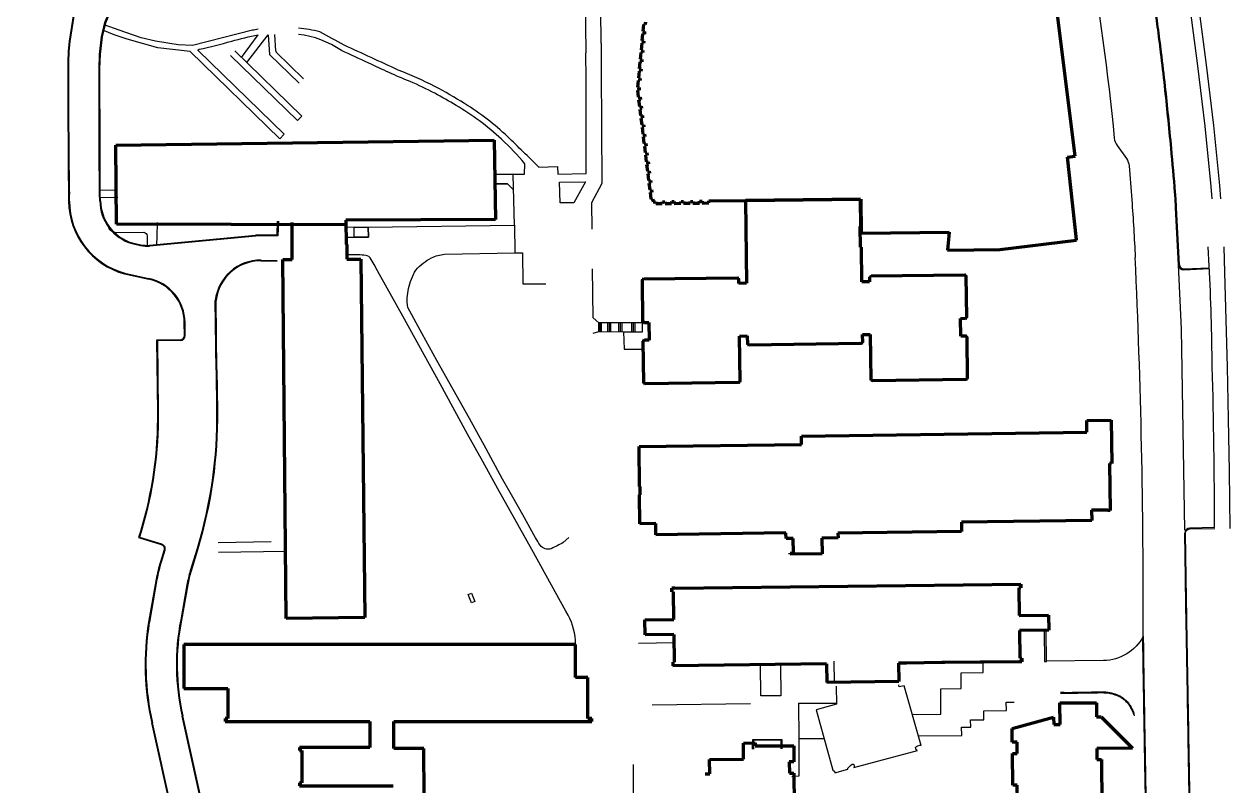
# Model space of a CAD drawing. Header units: millimetres. Extents: x -153 to 768, y -685 to 849.
# Drawn here: x 0.8 to 238.1, y 90.3 to 240.3 of the extents above; entities that cross this region are included whole.
import ezdxf

# ---------------------------------------------------------------- set-up
doc = ezdxf.new("R2010")
doc.units = ezdxf.units.MM
doc.header["$LTSCALE"] = 1.5
doc.linetypes.add('Dash', pattern=[6, 3, -3])
doc.layers.add('A-AREA', color=32, linetype='Dash', lineweight=9)
doc.layers.add('PD-Sidewalk', color=254, linetype='Continuous', true_color=0xe6e6e6)

msp = doc.modelspace()

# ---------------------------------------------------------------- linework, layer by layer
at = {"layer": 'A-AREA', "color": 7, "linetype": 'Continuous', "lineweight": 90}
for p, q in [((207.66, 214.28, 0), (201.64, 263.13, 0)), ((122.72, 240.16, 0), (122.59, 238.85, 0)), ((123.07, 240.14, 0), (122.72, 240.16, 0)), ((123.12, 240.63, 0), (123.07, 240.14, 0)), ((122.54, 238.32, 0), (122.41, 237.02, 0)), ((122.89, 238.31, 0), (122.54, 238.32, 0)), ((122.59, 238.85, 0), (122.94, 238.8, 0)), ((122.94, 238.8, 0), (122.89, 238.31, 0)), ((122.36, 236.49, 0), (122.24, 235.19, 0)), ((122.24, 235.19, 0), (122.59, 235.13, 0)), ((122.72, 236.48, 0), (122.36, 236.49, 0)), ((122.41, 237.02, 0), (122.76, 236.97, 0)), ((122.59, 235.13, 0), (122.54, 234.65, 0)), ((122.76, 236.97, 0), (122.72, 236.48, 0)), ((122.01, 232.83, 0), (121.88, 231.53, 0)), ((122.36, 232.82, 0), (122.01, 232.83, 0)), ((122.19, 234.66, 0), (122.06, 233.36, 0)), ((122.06, 233.36, 0), (122.41, 233.3, 0)), ((122.54, 234.65, 0), (122.19, 234.66, 0)), ((122.41, 233.3, 0), (122.36, 232.82, 0)), ((121.83, 230.99, 0), (121.7, 229.69, 0)), ((122.18, 230.98, 0), (121.83, 230.99, 0)), ((121.88, 231.53, 0), (122.23, 231.47, 0)), ((122.23, 231.47, 0), (122.18, 230.98, 0)), ((121.65, 229.16, 0), (121.53, 227.86, 0)), ((122.01, 229.15, 0), (121.65, 229.16, 0)), ((121.7, 229.69, 0), (122.05, 229.64, 0)), ((122.05, 229.64, 0), (122.01, 229.15, 0)), ((121.53, 227.86, 0), (121.86, 227.81, 0)), ((121.87, 227.26, 0), (121.53, 227.2, 0)), ((121.53, 227.2, 0), (121.69, 225.9, 0)), ((121.69, 225.9, 0), (122.04, 225.92, 0)), ((121.86, 227.81, 0), (121.83, 227.53, 0)), ((121.83, 227.53, 0), (121.87, 227.26, 0)), ((122.04, 225.92, 0), (122.1, 225.43, 0)), ((122.1, 225.43, 0), (121.75, 225.37, 0)), ((121.75, 225.37, 0), (121.91, 224.07, 0)), ((121.91, 224.07, 0), (122.27, 224.09, 0)), ((122.33, 223.62, 0), (121.98, 223.55, 0)), ((121.98, 223.55, 0), (122.14, 222.26, 0)), ((122.27, 224.09, 0), (122.33, 223.62, 0)), ((122.14, 222.26, 0), (122.49, 222.28, 0)), ((122.55, 221.79, 0), (122.2, 221.73, 0)), ((122.2, 221.73, 0), (122.36, 220.43, 0)), ((122.49, 222.28, 0), (122.55, 221.79, 0)), ((122.36, 220.43, 0), (122.72, 220.45, 0)), ((122.78, 219.97, 0), (122.43, 219.91, 0)), ((122.43, 219.91, 0), (122.59, 218.61, 0)), ((122.59, 218.61, 0), (122.94, 218.63, 0)), ((122.72, 220.45, 0), (122.78, 219.97, 0)), ((122.94, 218.63, 0), (123, 218.15, 0)), ((18.86, 216.42, 0), (93.34, 217.39, 0)), ((18.97, 200.9, 0), (18.86, 216.42, 0)), ((93.34, 217.39, 0), (93.57, 201.82, 0)), ((123, 218.15, 0), (122.65, 218.08, 0)), ((122.65, 218.08, 0), (122.81, 216.78, 0)), ((122.81, 216.78, 0), (123.17, 216.8, 0)), ((123.23, 216.32, 0), (122.88, 216.25, 0)), ((122.88, 216.25, 0), (123.04, 214.96, 0)), ((123.17, 216.8, 0), (123.23, 216.32, 0)), ((123.04, 214.96, 0), (123.39, 214.98, 0)), ((123.45, 214.49, 0), (123.1, 214.43, 0)), ((123.1, 214.43, 0), (123.26, 213.13, 0)), ((123.39, 214.98, 0), (123.45, 214.49, 0)), ((206.21, 214.1, 0), (207.66, 214.28, 0)), ((207.96, 197.78, 0), (206.21, 214.1, 0)), ((123.26, 213.13, 0), (123.62, 213.15, 0)), ((123.68, 212.66, 0), (123.33, 212.6, 0)), ((123.33, 212.6, 0), (123.49, 211.3, 0)), ((123.49, 211.3, 0), (123.84, 211.32, 0)), ((123.62, 213.15, 0), (123.68, 212.66, 0)), ((123.84, 211.32, 0), (123.9, 210.84, 0)), ((123.9, 210.84, 0), (123.55, 210.77, 0)), ((123.55, 210.77, 0), (123.71, 209.47, 0)), ((123.71, 209.47, 0), (124.07, 209.49, 0)), ((124.13, 209.01, 0), (123.78, 208.94, 0)), ((123.78, 208.94, 0), (123.94, 207.65, 0)), ((124.07, 209.49, 0), (124.13, 209.01, 0)), ((123.94, 207.65, 0), (124.29, 207.67, 0)), ((124.35, 207.18, 0), (124.01, 207.12, 0)), ((124.01, 207.12, 0), (124.17, 205.82, 0)), ((124.29, 207.67, 0), (124.35, 207.18, 0)), ((124.17, 205.82, 0), (124.52, 205.84, 0)), ((124.52, 205.84, 0), (124.59, 205.27, 0)), ((124.59, 205.27, 0), (125.09, 205.28, 0)), ((125.09, 205.28, 0), (125.12, 204.93, 0)), ((125.12, 204.93, 0), (126.42, 204.94, 0)), ((126.42, 204.94, 0), (126.44, 205.3, 0)), ((126.44, 205.3, 0), (126.93, 205.3, 0)), ((126.93, 205.3, 0), (126.95, 204.95, 0)), ((126.95, 204.95, 0), (128.25, 204.97, 0)), ((128.25, 204.97, 0), (128.27, 205.32, 0)), ((128.27, 205.32, 0), (128.76, 205.32, 0)), ((128.76, 205.32, 0), (128.78, 204.97, 0)), ((128.78, 204.97, 0), (130.09, 204.99, 0)), ((130.09, 204.99, 0), (130.11, 205.34, 0)), ((130.11, 205.34, 0), (130.59, 205.34, 0)), ((130.59, 205.34, 0), (130.62, 204.99, 0)), ((130.62, 204.99, 0), (131.92, 205.01, 0)), ((131.92, 205.01, 0), (131.94, 205.36, 0)), ((131.94, 205.36, 0), (132.42, 205.36, 0)), ((132.42, 205.36, 0), (132.45, 205.01, 0)), ((132.45, 205.01, 0), (133.75, 205.03, 0)), ((133.75, 205.03, 0), (133.77, 205.38, 0)), ((133.77, 205.38, 0), (134.26, 205.39, 0)), ((134.26, 205.39, 0), (134.28, 205.03, 0)), ((134.28, 205.03, 0), (135.58, 205.05, 0)), ((135.58, 205.05, 0), (135.6, 205.44, 0)), ((135.6, 205.44, 0), (143.01, 205.52, 0)), ((165.41, 205.78, 0), (142.81, 205.52, 0)), ((142.81, 205.52, 0), (143.02, 189.23, 0)), ((143.01, 205.52, 0), (165.34, 205.83, 0)), ((165.47, 200.41, 0), (165.41, 205.78, 0)), ((165.5, 205.81, 0), (165.59, 199.1, 0)), ((93.57, 201.82, 0), (64.11, 201.67, 0)), ((64.12, 200.74, 0), (18.97, 200.9, 0)), ((53.56, 193.93, 0), (53.56, 201.19, 0)), ((64.11, 201.67, 0), (64.17, 196.86, 0)), ((165.37, 200.4, 0), (165.47, 200.41, 0)), ((165.42, 196.34, 0), (165.37, 200.4, 0)), ((165.59, 199.1, 0), (182.9, 199.31, 0)), ((182.9, 199.31, 0), (182.56, 195.74, 0)), ((192.96, 195.9, 0), (207.96, 197.75, 0)), ((207.96, 197.75, 0), (207.96, 197.78, 0)), ((64.17, 196.86, 0), (64.29, 196.86, 0)), ((64.29, 196.86, 0), (64.32, 193.96, 0)), ((165.62, 196.34, 0), (165.42, 196.34, 0)), ((165.71, 189.52, 0), (165.62, 196.34, 0)), ((182.56, 195.74, 0), (192.96, 195.9, 0)), ((51.71, 193.9, 0), (53.56, 193.93, 0)), ((52.39, 123.22, 0), (51.71, 193.9, 0)), ((64.32, 193.96, 0), (67.05, 193.96, 0)), ((67.05, 193.96, 0), (67.89, 123.43, 0)), ((122.54, 189.9, 0), (122.45, 189.9, 0)), ((122.45, 189.9, 0), (122.55, 181.66, 0)), ((122.59, 190.03, 0), (122.53, 190.03, 0)), ((122.53, 190.03, 0), (122.54, 189.9, 0)), ((122.6, 189.94, 0), (122.59, 190.03, 0)), ((122.77, 189.94, 0), (122.6, 189.94, 0)), ((122.78, 190.03, 0), (122.77, 189.94, 0)), ((141.15, 190.27, 0), (122.78, 190.03, 0)), ((141.16, 190.18, 0), (141.15, 190.27, 0)), ((141.33, 190.18, 0), (141.16, 190.18, 0)), ((141.34, 190.27, 0), (141.33, 190.18, 0)), ((141.39, 190.27, 0), (141.34, 190.27, 0)), ((141.39, 190.14, 0), (141.39, 190.27, 0)), ((141.48, 190.14, 0), (141.39, 190.14, 0)), ((141.5, 189.21, 0), (141.48, 190.14, 0)), ((167.31, 190.47, 0), (167.22, 190.47, 0)), ((167.22, 190.47, 0), (167.23, 189.54, 0)), ((167.36, 190.6, 0), (167.31, 190.6, 0)), ((167.31, 190.6, 0), (167.31, 190.47, 0)), ((167.37, 190.52, 0), (167.36, 190.6, 0)), ((167.55, 190.52, 0), (167.37, 190.52, 0)), ((185.92, 190.84, 0), (167.55, 190.61, 0)), ((167.55, 190.61, 0), (167.55, 190.52, 0)), ((185.93, 190.75, 0), (185.92, 190.84, 0)), ((186.1, 190.76, 0), (185.93, 190.75, 0)), ((186.11, 190.84, 0), (186.1, 190.76, 0)), ((186.16, 190.84, 0), (186.11, 190.84, 0)), ((186.17, 190.71, 0), (186.16, 190.84, 0)), ((186.26, 190.71, 0), (186.17, 190.71, 0)), ((186.36, 182.48, 0), (186.26, 190.71, 0)), ((143.02, 189.23, 0), (141.5, 189.21, 0)), ((167.23, 189.54, 0), (165.71, 189.52, 0)), ((122.55, 181.66, 0), (122.64, 181.67, 0)), ((122.64, 181.67, 0), (122.64, 181.53, 0)), ((122.64, 181.53, 0), (122.7, 181.53, 0)), ((122.7, 181.53, 0), (122.71, 181.62, 0)), ((122.71, 181.62, 0), (122.88, 181.62, 0)), ((122.88, 181.62, 0), (122.89, 181.54, 0)), ((122.89, 181.54, 0), (123.77, 181.55, 0)), ((123.77, 181.55, 0), (123.82, 178.02, 0)), ((185.14, 182.33, 0), (186.03, 182.34, 0)), ((185.19, 178.8, 0), (185.14, 182.33, 0)), ((186.03, 182.43, 0), (186.21, 182.44, 0)), ((186.03, 182.34, 0), (186.03, 182.43, 0)), ((186.21, 182.44, 0), (186.22, 182.35, 0)), ((186.22, 182.35, 0), (186.27, 182.35, 0)), ((186.27, 182.35, 0), (186.27, 182.48, 0)), ((186.27, 182.48, 0), (186.36, 182.48, 0)), ((141.63, 178.85, 0), (143.15, 178.87, 0)), ((141.74, 169.9, 0), (141.63, 178.85, 0)), ((143.15, 178.87, 0), (143.17, 177.28, 0)), ((165.84, 179.16, 0), (167.36, 179.18, 0)), ((165.86, 177.57, 0), (165.84, 179.16, 0)), ((167.36, 179.18, 0), (167.48, 170.23, 0)), ((186.32, 178.82, 0), (185.19, 178.8, 0)), ((186.32, 178.69, 0), (186.32, 178.82, 0)), ((186.41, 178.69, 0), (186.32, 178.69, 0)), ((186.51, 170.47, 0), (186.41, 178.69, 0)), ((122.69, 177.87, 0), (122.6, 177.87, 0)), ((122.6, 177.87, 0), (122.71, 169.65, 0)), ((122.75, 178.01, 0), (122.69, 178, 0)), ((122.69, 178, 0), (122.69, 177.87, 0)), ((122.76, 177.92, 0), (122.75, 178.01, 0)), ((122.93, 177.92, 0), (122.76, 177.92, 0)), ((122.94, 178.01, 0), (122.93, 177.92, 0)), ((123.82, 178.02, 0), (122.94, 178.01, 0)), ((143.17, 177.28, 0), (143.26, 177.28, 0)), ((143.26, 177.28, 0), (143.26, 177.15, 0)), ((143.26, 177.15, 0), (143.32, 177.15, 0)), ((143.32, 177.15, 0), (143.33, 177.24, 0)), ((143.33, 177.24, 0), (143.5, 177.24, 0)), ((143.5, 177.24, 0), (143.51, 177.15, 0)), ((143.51, 177.15, 0), (165.53, 177.43, 0)), ((165.53, 177.43, 0), (165.54, 177.52, 0)), ((165.54, 177.52, 0), (165.71, 177.52, 0)), ((165.71, 177.52, 0), (165.72, 177.43, 0)), ((165.72, 177.43, 0), (165.77, 177.43, 0)), ((165.77, 177.43, 0), (165.77, 177.57, 0)), ((165.77, 177.57, 0), (165.86, 177.57, 0)), ((122.71, 169.65, 0), (122.8, 169.66, 0)), ((122.8, 169.66, 0), (122.8, 169.52, 0)), ((122.8, 169.52, 0), (122.85, 169.52, 0)), ((122.85, 169.52, 0), (122.86, 169.61, 0)), ((122.86, 169.61, 0), (123.03, 169.61, 0)), ((123.03, 169.61, 0), (123.04, 169.53, 0)), ((123.04, 169.53, 0), (141.41, 169.76, 0)), ((141.41, 169.76, 0), (141.42, 169.85, 0)), ((141.42, 169.85, 0), (141.59, 169.85, 0)), ((141.59, 169.85, 0), (141.6, 169.76, 0)), ((141.6, 169.76, 0), (141.66, 169.76, 0)), ((141.66, 169.76, 0), (141.65, 169.9, 0)), ((141.65, 169.9, 0), (141.74, 169.9, 0)), ((167.48, 170.23, 0), (167.57, 170.23, 0)), ((167.57, 170.23, 0), (167.57, 170.1, 0)), ((167.57, 170.1, 0), (167.63, 170.1, 0)), ((167.63, 170.1, 0), (167.63, 170.19, 0)), ((167.63, 170.19, 0), (167.81, 170.19, 0)), ((167.81, 170.19, 0), (167.82, 170.1, 0)), ((167.82, 170.1, 0), (186.18, 170.33, 0)), ((186.18, 170.33, 0), (186.19, 170.42, 0)), ((186.19, 170.42, 0), (186.36, 170.43, 0)), ((186.36, 170.43, 0), (186.37, 170.34, 0)), ((186.37, 170.34, 0), (186.43, 170.34, 0)), ((186.43, 170.34, 0), (186.43, 170.47, 0)), ((186.43, 170.47, 0), (186.51, 170.47, 0)), ((209.99, 162.25, 0), (214.76, 162.32, 0)), ((210.02, 159.94, 0), (209.99, 162.25, 0)), ((214.76, 162.32, 0), (214.88, 153.76, 0)), ((153.83, 159.17, 0), (210.02, 159.94, 0)), ((153.85, 157.52, 0), (153.83, 159.17, 0)), ((121.86, 157.08, 0), (153.85, 157.52, 0)), ((121.96, 149.2, 0), (121.86, 157.08, 0)), ((214.86, 153.76, 0), (214.43, 153.75, 0)), ((214.43, 153.75, 0), (214.56, 144.52, 0)), ((121.99, 141.9, 0), (121.91, 147.62, 0)), ((121.91, 147.62, 0), (122.06, 147.62, 0)), ((122.04, 149.21, 0), (121.96, 149.2, 0)), ((122.06, 147.62, 0), (122.04, 149.21, 0)), ((210.96, 142.56, 0), (185.31, 142.2, 0)), ((214.12, 144.59, 0), (210.93, 144.55, 0)), ((210.93, 144.55, 0), (210.96, 142.56, 0)), ((214.12, 144.51, 0), (214.12, 144.59, 0)), ((214.56, 144.52, 0), (214.12, 144.51, 0)), ((125.13, 141.95, 0), (121.99, 141.9, 0)), ((125.16, 139.72, 0), (125.13, 141.95, 0)), ((150.76, 140.08, 0), (125.16, 139.72, 0)), ((150.77, 138.99, 0), (150.76, 140.08, 0)), ((185.34, 140.35, 0), (161, 140.02, 0)), ((185.31, 142.2, 0), (185.34, 140.35, 0)), ((152.19, 139.01, 0), (150.77, 138.99, 0)), ((152.23, 136.14, 0), (152.19, 139.01, 0)), ((161.01, 139.13, 0), (157.83, 139.09, 0)), ((157.83, 139.09, 0), (157.88, 135.97, 0)), ((161, 140.02, 0), (161.01, 139.13, 0)), ((151.6, 136.13, 0), (152.23, 136.14, 0)), ((151.61, 135.88, 0), (151.6, 136.13, 0)), ((157.88, 135.97, 0), (151.61, 135.88, 0)), ((128.9, 129.22, 0), (128.29, 129.21, 0)), ((128.3, 128.51, 0), (128.29, 129.21, 0)), ((128.6, 128.51, 0), (128.3, 128.51, 0)), ((128.67, 123.05, 0), (128.6, 128.51, 0)), ((128.9, 129.22, 0), (197.01, 130.02, 0)), ((197.02, 129.31, 0), (196.61, 129.31, 0)), ((196.61, 129.31, 0), (196.67, 123.85, 0)), ((197.01, 130.02, 0), (197.02, 129.31, 0)), ((67.89, 123.43, 0), (52.39, 123.22, 0)), ((196.67, 123.85, 0), (202.47, 123.92, 0)), ((202.47, 123.92, 0), (202.5, 120.97, 0)), ((122.98, 122.98, 0), (128.67, 123.05, 0)), ((123.02, 120.04, 0), (122.98, 122.98, 0)), ((128.7, 120.1, 0), (123.02, 120.04, 0)), ((128.7, 120.1, 0), (128.77, 114.64, 0)), ((202.5, 120.97, 0), (196.71, 120.9, 0)), ((196.71, 120.9, 0), (196.77, 115.44, 0)), ((60.87, 118.13, 0), (32.24, 118.13, 0)), ((32.24, 118.13, 0), (32.24, 109.44, 0)), ((82.19, 118.13, 0), (60.87, 118.13, 0)), ((109.33, 118.13, 0), (82.19, 118.13, 0)), ((109.33, 111.61, 0), (109.33, 118.13, 0)), ((128.77, 114.64, 0), (128.47, 114.63, 0)), ((128.47, 114.63, 0), (128.48, 113.94, 0)), ((158.75, 114.29, 0), (128.48, 113.94, 0)), ((158.75, 114.29, 0), (158.79, 110.66, 0)), ((173.89, 114.47, 0), (172.93, 114.46, 0)), ((172.93, 114.46, 0), (172.97, 110.83, 0)), ((174.48, 114.48, 0), (173.89, 114.47, 0)), ((181.45, 114.56, 0), (174.48, 114.48, 0)), ((182.05, 114.57, 0), (181.45, 114.56, 0)), ((189.02, 114.65, 0), (182.05, 114.57, 0)), ((189.62, 114.65, 0), (189.02, 114.65, 0)), ((196.62, 114.74, 0), (189.62, 114.65, 0)), ((197.19, 114.74, 0), (196.62, 114.74, 0)), ((196.77, 115.44, 0), (197.18, 115.45, 0)), ((197.18, 115.45, 0), (197.19, 114.74, 0)), ((111.77, 111.61, 0), (109.33, 111.61, 0)), ((111.77, 103.58, 0), (111.77, 111.61, 0)), ((32.24, 109.44, 0), (40.87, 109.44, 0)), ((40.87, 109.44, 0), (40.87, 103.58, 0)), ((172.97, 110.83, 0), (158.79, 110.66, 0)), ((204.69, 106.62, 0), (211.91, 106.66, 0)), ((204.72, 102.36, 0), (204.69, 106.62, 0)), ((211.91, 106.66, 0), (211.92, 103.86, 0)), ((40.87, 103.58, 0), (40.34, 103.58, 0)), ((40.34, 103.58, 0), (40.34, 102.99, 0)), ((40.34, 102.99, 0), (68.84, 102.99, 0)), ((68.84, 102.99, 0), (68.84, 97.87, 0)), ((73.59, 97.67, 0), (73.59, 102.99, 0)), ((73.59, 102.99, 0), (112.53, 102.99, 0)), ((112.53, 103.58, 0), (111.77, 103.58, 0)), ((112.53, 102.99, 0), (112.53, 103.58, 0)), ((195.27, 101.61, 0), (203.45, 103.83, 0)), ((203.45, 103.83, 0), (203.47, 102.35, 0)), ((203.47, 102.35, 0), (204.72, 102.36, 0)), ((211.92, 103.86, 0), (212.82, 103.86, 0)), ((212.82, 103.86, 0), (218.98, 97.71, 0)), ((195.28, 98.87, 0), (195.27, 101.61, 0)), ((68.84, 97.87, 0), (55.01, 97.87, 0)), ((55.01, 97.87, 0), (55.01, 97.28, 0)), ((79.45, 97.64, 0), (73.59, 97.67, 0)), ((79.46, 97.22, 0), (79.45, 97.64, 0)), ((142.38, 98.73, 0), (144.68, 98.74, 0)), ((142.4, 95.54, 0), (142.38, 98.73, 0)), ((144.68, 98.74, 0), (144.68, 98.14, 0)), ((144.68, 98.14, 0), (152.31, 98.18, 0)), ((152.31, 98.18, 0), (152.32, 95.01, 0)), ((196.26, 98.87, 0), (195.28, 98.87, 0)), ((196.27, 96.64, 0), (196.26, 98.87, 0)), ((218.98, 97.71, 0), (211.96, 97.67, 0)), ((211.96, 97.67, 0), (211.97, 95.48, 0)), ((55.01, 97.28, 0), (55.46, 97.28, 0)), ((55.46, 97.28, 0), (55.46, 90.88, 0)), ((79.55, 88.77, 0), (79.46, 97.22, 0)), ((135.74, 95.5, 0), (142.4, 95.54, 0)), ((135.75, 92.69, 0), (135.74, 95.5, 0)), ((152.32, 95.01, 0), (151.42, 95.01, 0)), ((151.42, 95.01, 0), (151.43, 92.78, 0)), ((195.4, 90.45, 0), (195.37, 96.64, 0)), ((195.37, 96.64, 0), (196.27, 96.64, 0)), ((211.97, 95.48, 0), (212.87, 95.48, 0)), ((212.87, 95.48, 0), (212.92, 86.49, 0)), ((134.85, 92.69, 0), (135.75, 92.69, 0)), ((151.43, 92.78, 0), (152.33, 92.79, 0)), ((152.33, 92.79, 0), (152.37, 86.6, 0)), ((55.46, 90.88, 0), (55.01, 90.88, 0)), ((55.01, 90.88, 0), (55.01, 90.29, 0)), ((55.01, 90.29, 0), (73.41, 90.29, 0)), ((196.3, 90.45, 0), (195.4, 90.45, 0)), ((196.32, 87.44, 0), (196.3, 90.45, 0))]:
    msp.add_line(p, q, dxfattribs=at)
at = {"layer": 'PD-Sidewalk', "color": 9}
for p, q in [((111.13, 257.55, 0), (111.38, 234.59, 0)), ((43.56, 233.72, 0), (46.84, 238.16, 0)), ((44.6, 232.71, 0), (48.86, 238.18, 0)), ((48.86, 238.18, 0), (49.1, 234.31, 0)), ((50.36, 234.92, 0), (50.16, 238.2, 0)), ((54.59, 221.26, 0), (41.4, 234.1, 0)), ((55.45, 222.14, 0), (42.26, 234.99, 0)), ((54.92, 228.63, 0), (49.1, 234.31, 0)), ((55.78, 229.52, 0), (50.43, 234.73, 0)), ((54.59, 221.26, 0), (55.45, 222.14, 0)), ((51.12, 217.7, 0), (51.98, 218.58, 0)), ((9.7, 205.4, 0), (9.69, 206.79, 0)), ((15.7, 205.45, 0), (15.63, 206.84, 0)), ((15.85, 205.46, 0), (15.78, 206.85, 0)), ((228.02, 192.86, 0), (227.47, 204.09, 0)), ((97.31, 200.7, 0), (97.41, 195.22, 0)), ((22.03, 197.04, 0), (23.72, 196.68, 0)), ((22.07, 197.19, 0), (23.75, 196.83, 0)), ((46.36, 198.64, 0), (25.44, 196.71, 0)), ((46.38, 198.49, 0), (25.46, 196.56, 0)), ((46.38, 198.49, 0), (46.36, 198.69, 0)), ((234.09, 192.64, 0), (233.88, 196.4, 0)), ((47.45, 193.66, 0), (50.6, 193.59, 0)), ((47.46, 193.81, 0), (50.6, 193.74, 0)), ((228.64, 180.21, 0), (228.02, 192.86, 0)), ((229.1, 192.08, 0), (234.11, 192.31, 0)), ((20.54, 191.07, 0), (25.33, 190.04, 0)), ((20.58, 191.22, 0), (25.36, 190.19, 0)), ((229.11, 191.91, 0), (234.12, 192.15, 0)), ((38.58, 172.18, 0), (38.42, 185.84, 0)), ((38.73, 172.17, 0), (38.57, 185.84, 0)), ((32.35, 178.98, 0), (32.32, 181.5, 0)), ((32.5, 178.98, 0), (32.47, 181.5, 0)), ((113.93, 179.76, 0), (113.95, 181.45, 0)), ((114.19, 179.75, 0), (114.19, 181.45, 0)), ((114.45, 179.75, 0), (114.45, 181.45, 0)), ((115.69, 179.73, 0), (115.69, 181.45, 0)), ((115.99, 179.73, 0), (115.99, 181.45, 0)), ((116.29, 179.72, 0), (116.29, 181.45, 0)), ((117.88, 179.71, 0), (117.88, 181.45, 0)), ((118.19, 179.71, 0), (118.19, 181.45, 0)), ((118.5, 179.71, 0), (118.5, 181.45, 0)), ((120.44, 179.71, 0), (120.45, 181.45, 0)), ((120.76, 179.71, 0), (120.76, 181.45, 0)), ((121.07, 179.71, 0), (121.07, 181.45, 0)), ((229.26, 140.64, 0), (228.64, 180.21, 0)), ((235.09, 141.13, 0), (230.25, 141.03, 0)), ((49.44, 138.36, 0), (39.01, 138.11, 0)), ((39.06, 136.32, 0), (52.29, 136.52, 0)), ((107.9, 123.88, 0), (107.45, 124.7, 0)), ((121.73, 118.39, 0), (128.81, 118.49, 0)), ((160.34, 110.74, 0), (160.28, 114.83, 0)), ((160.65, 109.94, 0), (160.7, 106.36, 0)), ((173.03, 109.76, 0), (172.98, 110.2, 0)), ((174.02, 110, 0), (173.03, 109.76, 0)), ((177.38, 98.25, 0), (174.02, 110, 0)), ((143.78, 106.43, 0), (124.39, 106.21, 0)), ((153.26, 106.58, 0), (160.69, 106.6, 0)), ((153.26, 106.58, 0), (153.31, 99.61, 0)), ((160.7, 106.36, 0), (156.73, 105.27, 0)), ((156.73, 105.27, 0), (159.96, 93.36, 0)), ((153.31, 99.61, 0), (153.32, 92.17, 0)), ((153.32, 99.63, 0), (158.31, 99.6, 0)), ((176.29, 97.86, 0), (176.43, 98.07, 0)), ((176.42, 97.39, 0), (176.29, 97.86, 0)), ((176.65, 97.23, 0), (176.42, 97.39, 0)), ((176.43, 98.07, 0), (176.7, 98.18, 0)), ((176.7, 98.18, 0), (177.08, 98.29, 0)), ((177.08, 98.29, 0), (177.38, 98.25, 0)), ((164.14, 93.89, 0), (176.65, 97.23, 0)), ((159.96, 93.36, 0), (160.16, 93.23, 0)), ((160.16, 93.23, 0), (160.31, 93.19, 0)), ((160.31, 93.19, 0), (160.35, 92.84, 0)), ((160.35, 92.84, 0), (162.95, 93.56, 0)), ((162.95, 93.56, 0), (162.96, 93.76, 0)), ((162.96, 93.76, 0), (163.21, 94.07, 0)), ((163.21, 94.07, 0), (163.48, 94.28, 0)), ((163.48, 94.28, 0), (163.77, 94.58, 0)), ((163.77, 94.58, 0), (163.99, 94.59, 0)), ((163.99, 94.59, 0), (164.09, 94.47, 0)), ((164.09, 94.47, 0), (164.18, 94.17, 0)), ((164.18, 94.17, 0), (164.14, 93.89, 0)), ((153.32, 92.17, 0), (151.94, 92.09, 0))]:
    msp.add_line(p, q, dxfattribs=at)
at = {"layer": 'PD-Sidewalk', "color": 9, "elevation": 0}
for points in [[(208.85, 338.88), (210.31, 334), (213.88, 323.28), (217.45, 311.64), (220.76, 299.94), (223.7, 288.72), (226.34, 277.4), (228.71, 265.94), (230.08, 256.94), (231.97, 243.77), (233.45, 232.24), (234.93, 220.33), (236.1, 208.46), (236.32, 205.89)], [(11.76, 268.73), (11.69, 266.05), (11.51, 265.47), (11.12, 265.01), (10.59, 264.75), (9.75, 264.81), (3.31, 267.55), (0.78, 261.84), (8.39, 255.21), (9.86, 253.62), (10.82, 251.87), (11.24, 250.53), (11.43, 248.84), (11.17, 246.52), (9.65, 236.89), (9.44, 234.89), (9.4, 232.86)], [(11.91, 268.73), (11.84, 266.03), (11.64, 265.4), (11.21, 264.89), (10.62, 264.6), (9.71, 264.66), (3.39, 267.35), (0.97, 261.88), (8.49, 255.31), (9.98, 253.71), (10.96, 251.93), (11.39, 250.57), (11.59, 248.84), (11.32, 246.5), (9.8, 236.87), (9.59, 234.88), (9.55, 232.86)], [(15.64, 234.31), (15.64, 234.31), (16.03, 237.78), (16.66, 240.6), (17.78, 243.28), (18.61, 244.89), (20.18, 247.28), (23.12, 250.42), (26.63, 253.27), (29.13, 254.87), (31.81, 255.97), (33.76, 256.42), (37.08, 256.79)], [(15.84, 234.32), (15.86, 234.87), (16.22, 237.74), (16.85, 240.54), (17.96, 243.2), (18.79, 244.79), (20.34, 247.15), (23.26, 250.27), (26.75, 253.1), (29.22, 254.69), (31.87, 255.78), (33.79, 256.22), (37.09, 256.59)], [(114.36, 236.53), (114.21, 256.04)], [(230.22, 244.01), (230.28, 243.54), (231.77, 232.02), (233.24, 220.14), (234.41, 208.3), (234.61, 205.87)], [(33.96, 236.07), (31.13, 236.21), (26.68, 236.88), (23.8, 237.56), (19.5, 239.1), (16.55, 240.1)], [(33.5, 234.86), (27.12, 235.62), (21.06, 237.33), (18.54, 238.18), (16.31, 239.04)], [(35.04, 235.09), (51.98, 218.58)], [(114.36, 236.53), (114.39, 231.18), (114.53, 208.88), (112.45, 205.07), (112.53, 199.92)], [(9.4, 232.86), (9.37, 231.59), (9.38, 223), (9.44, 215.14)], [(9.55, 232.86), (9.52, 231.58), (9.53, 223), (9.59, 215.14)], [(15.56, 215.84), (15.53, 231.47), (15.64, 234.31), (15.64, 234.31)], [(15.73, 215.84), (15.72, 231.47), (15.84, 234.32), (15.84, 234.32)], [(51.12, 217.7), (33.5, 234.86)], [(102.16, 212.12), (102.16, 212.12), (102.12, 212.12), (102.12, 212.12), (105.81, 212.2), (105.86, 210.69), (111.45, 210.86), (111.41, 229.33), (111.38, 234.59)], [(15.63, 206.84), (15.56, 215.84)], [(15.78, 206.85), (15.73, 215.84)], [(68.54, 200.3), (97.31, 200.7), (97.08, 210.57), (97.12, 210.59), (97.12, 210.69), (93.42, 210.64), (93.44, 208.79), (95.92, 208.82), (97.14, 207.62)], [(106.28, 205.06), (106.2, 209.15), (111.28, 209.24), (109.03, 205.09), (106.28, 205.06)], [(19.2, 207.55), (15.62, 207.49)], [(19.23, 206.1), (15.65, 206.03)], [(64.16, 198.3), (65.77, 198.3), (65.75, 200.27), (64.13, 200.24)], [(65.75, 200.27), (68.54, 200.3), (68.57, 198.33), (65.77, 198.3)], [(65.77, 198.3), (68.57, 198.33), (68.54, 200.3)], [(25.02, 198.37), (25, 196.7)], [(26.89, 198.43), (26.86, 196.84)], [(236.94, 196.44), (237.08, 191.36), (237.36, 182.07), (237.64, 172.78), (237.82, 162.52), (238.01, 152.27), (238.08, 146.63), (238.15, 140.98)], [(107.45, 124.7), (100.72, 136.81), (97.38, 142.78), (94.04, 148.75), (91.07, 154.15), (88.09, 159.55), (82.69, 169.44), (75.31, 182.77), (73.16, 186.62), (71.02, 190.48), (70.34, 191.7), (69.67, 192.93)], [(118.81, 179.68), (122.53, 179.71), (122.53, 181.45), (113.92, 181.45), (112.81, 182.46), (112.68, 192.08)], [(112.83, 179.42), (113.93, 179.76), (118.81, 179.68), (118.94, 176.3), (122.53, 176.27)], [(89.53, 126.57), (88.84, 126.34), (88.18, 127.99), (88.86, 128.26), (89.53, 126.57)], [(202.07, 114.78), (201.99, 120.78), (201.59, 120.78), (201.67, 114.76), (202.07, 114.78)], [(160.33, 110.68), (160.28, 114.86)], [(175.63, 104.36), (181.28, 104.4), (181.22, 109.41), (185.27, 109.49), (185.22, 112.57), (189.61, 112.6), (189.59, 114.62)], [(176.84, 100.13), (185.36, 100.2), (185.33, 101.82), (187.14, 101.83), (187.09, 103.26), (189.73, 103.29), (189.74, 105.05), (194.16, 105.15), (194.12, 106.74), (195.7, 106.75), (195.7, 106.75)], [(33.64, 67.76), (25.9, 102.68)], [(33.78, 67.79), (26.05, 102.72)], [(39.58, 69.32), (31.9, 104.04)], [(39.73, 69.36), (32.05, 104.08)], [(144.19, 97.53), (144.21, 99.39), (149.95, 99.41), (149.97, 97.56)], [(149.82, 97.56), (149.8, 99.26), (144.35, 99.24), (144.34, 97.53)], [(120.66, 94.53), (120.66, 94.53), (120.77, 80.92), (115.23, 80.84)]]:
    msp.add_lwpolyline(points, dxfattribs=at)
at = {"layer": 'PD-Sidewalk', "color": 9}
for points in [[(228.22, 192.87), (227.67, 204.1, 0.008214), (227.47, 207.14, 0.002877), (226.71, 215.81, 0.001873), (226.1, 222.12, 0.00199), (225.48, 228.06, 0.003116), (224.71, 234.71, 0.004095), (224.05, 239.76, 0.003664), (223.39, 244.34, 0.002239), (222.21, 251.81, 0.002184), (220.92, 259.53, 0.003162), (219.97, 264.85, 0.003806), (218.89, 270.48, 0.003747), (217.7, 276.19, 0.002346), (216.57, 281.33, 0.00199), (215.18, 287.37, 0.002407), (213.69, 293.58, 0.002918), (212.41, 298.68, 0.004341), (211.02, 303.91, 0.00343), (209.16, 310.5, 0.002786), (207.15, 317.28, 0.004051), (205.71, 321.93, 0.002004), (205.26, 323.3, 0.00028), (201.06, 335.82)], [(9.44, 215.14, -0.00002), (9.5, 208.15, 0.005063), (9.55, 205.4, -0.000008)], [(9.59, 215.14, 0.002308), (9.69, 206.79), (9.69, 206.79, -0.000008)], [(31.52, 178.12), (26.86, 178.03), (27.03, 164, -0.076594), (23.67, 140.37), (23.31, 139.16), (27.76, 137.81, -0.414214), (28.33, 136.75), (27.61, 134.4, 0.029435), (26.79, 130.96), (25.29, 122.54)], [(31.52, 177.97), (27.01, 177.88), (27.18, 164, -0.076594), (23.82, 140.33), (23.49, 139.26), (27.8, 137.96, -0.414214), (28.47, 136.71), (27.76, 134.36, 0.029435), (26.94, 130.93), (25.44, 122.51)], [(38.58, 172.18), (38.68, 164.14, -0.076594), (34.82, 137), (33.5, 132.62, 0.029435), (32.84, 129.88), (31.61, 122.95)], [(38.73, 172.18), (38.83, 164.14, -0.076594), (34.97, 136.95), (33.64, 132.58, 0.029435), (32.99, 129.85), (31.76, 122.92)], [(220.96, 119.48, 0.002135), (221.03, 113.11, 0.000462), (221.1, 109.05, -0.000323), (221.2, 103.26, -0.000339), (221.29, 97.66, 0.000383), (221.38, 92.71, 0.00216), (221.49, 87.18, -0.002508)], [(204.78, 108.57, 0.001716), (206.26, 108.55, 0.005553), (206.72, 108.55, 0.000686), (209.73, 108.6, -0.001314), (211.3, 108.63, -0.003603), (212.93, 108.64, -0.00726), (213.74, 108.63, -0.038241), (214.17, 108.58, -0.019301), (215.04, 108.39, -0.023271), (215.65, 108.19, -0.023142), (216.25, 107.94, -0.033066), (216.78, 107.64, -0.027153), (217.38, 107.2, -0.031151), (217.99, 106.63, -0.051196), (218.29, 106.24, -0.014216), (218.41, 106.03, -0.004768), (218.76, 105.37, -0.01722), (218.91, 105.06, -0.019769), (219.3, 104.06, -0.010611)], [(204.79, 108.72, 0.001716), (206.26, 108.7, 0.005553), (206.72, 108.7, 0.000686), (209.73, 108.75, -0.001314), (211.3, 108.78, -0.003603), (212.93, 108.79, -0.00726), (213.74, 108.78, -0.038241), (214.2, 108.73, -0.019301), (215.07, 108.53, -0.023271), (215.7, 108.33, -0.023142), (216.32, 108.07, -0.033066), (216.86, 107.77, -0.027153), (217.47, 107.32, -0.031151), (218.1, 106.74, -0.051196), (218.42, 106.32, -0.014216), (218.54, 106.11, -0.004768), (218.9, 105.44, -0.01722), (219.05, 105.12, -0.011716), (219.29, 104.52)]]:
    msp.add_lwpolyline(points, format="xyb", dxfattribs=at)
at = {"layer": 'PD-Sidewalk', "color": 9, "elevation": 0}
for points in [[(194.68, 262.99), (194, 268.53, -0.406568), (199.06, 275.19), (200.18, 275.36, -0.399858), (210.34, 268.23), (211.51, 262.21, -0.134168), (211.39, 260.63), (210.31, 257.67, 0.131244), (210.18, 256.13, -0.019412), (215.4, 217.83, 0.131244), (215.94, 216.38), (217.77, 213.81, -0.134168), (218.31, 212.33, -0.003344), (218.84, 205.66, -0.003344)], [(227.27, 207.13, 0.002877), (226.51, 215.8, 0.001873), (225.9, 222.1, 0.00199), (225.28, 228.03, 0.003115), (224.51, 234.68, 0.004094), (223.85, 239.74, 0.003664), (223.19, 244.31, 0.002239)], [(46.84, 239.24, 0.00906), (45.74, 239.04), (33.96, 236.07)], [(35.04, 235.09), (35.05, 235.2), (35.23, 235.32, 0.016484), (41.65, 236.9, -0.016089), (46.84, 238.16, 854.779918)], [(102.16, 212.12), (102.12, 212.12, -0.000063), (95.96, 218.12, 0.024681), (91.95, 221.54, 0.022579), (87.49, 224.63, 0.02318), (81.65, 227.97, 0.027105), (74.44, 231.21, 0.000035), (63.79, 236.13, -0.00005), (58.99, 238.75, 0.034513), (54.78, 239.47, 0.034513)], [(97.12, 210.69), (99.29, 210.69), (99.36, 212.75, 0.033796), (94.77, 217.61, 0.028797), (90.41, 221.22, 0.019329), (85.83, 224.26, 0.015452), (81.65, 226.64, 0.015985), (76.76, 228.97, -0.017682), (68.62, 232.59, 0.000083), (63.25, 235.07, 0.120786), (54.81, 238.24)], [(218.84, 205.66, -0.005678), (219.52, 194.31)], [(17.38, 200.24, 0.170953), (17.81, 199.68, 0.120674), (19.03, 199.23), (24.34, 199.31, -0.107238), (24.64, 199.19, -0.26125), (25.02, 198.37)], [(69.67, 192.93), (68.92, 194.28, 0.157404), (67.69, 194.79, 0.000934), (66.18, 194.84), (64.29, 194.84)], [(108.04, 139.17), (106.9, 138.18, 0.000437), (104.55, 136.97, -0.329875), (102.36, 137.65, -0.000511), (101.47, 139.11), (98.96, 143.62), (96.98, 147.16), (94.99, 150.7), (91.73, 156.66), (91.73, 156.66), (88.46, 162.62), (85.23, 168.33), (82, 174.05), (79.14, 179.27), (76.29, 184.5, -0.088508), (76.46, 188.22, -0.072572), (77.9, 191.83, -0.102963), (80.97, 194.24, -0.082123), (83.54, 194.97), (97.41, 195.22), (98.9, 195.22), (98.99, 189.1), (103.52, 189.11)], [(231.78, -5.88), (231.4, 18.5), (231.12, 34.44, -0.000411), (230.95, 44.21, -0.000818), (230.87, 49.11, -0.000034), (230.68, 62.86, 0.000537), (230.67, 63.74, 0.000259), (230.55, 71.23, -0.000247), (230.42, 78.71, -0.000163), (230.31, 86.12, 0.000687), (230.19, 93.52, 0.000157), (230.07, 100.89, -0.000056), (229.95, 107.69, -0.000005), (229.94, 108.27), (229.69, 122.76, -0.00024), (229.65, 125.04, -0.000088), (229.55, 131.24), (229.42, 140.01, -0.412687), (230.25, 140.87), (235.16, 140.97)], [(231.63, -5.89), (231.25, 18.5), (230.97, 34.44, -0.001372), (230.8, 44.2, -0.000818), (230.72, 49.11, -0.000034), (230.53, 62.86, 0.000537), (230.52, 63.74, 0.000259), (230.4, 71.22, -0.000247), (230.27, 78.71, -0.000163), (230.16, 86.12, 0.000687), (230.04, 93.52, 0.000157), (229.92, 100.89, -0.000056), (229.8, 107.69, -0.000005), (229.79, 108.26), (229.54, 122.76, -0.00024), (229.5, 125.04, -0.000088), (229.4, 131.23), (229.27, 140.01)], [(221.1, 119.75, -0.273998), (213.27, 114.97), (202.07, 114.82)], [(221.1, 119.75, 0.002224), (221.18, 113.11, 0.000462), (221.25, 109.06, -0.000323), (221.35, 103.27, -0.000339), (221.44, 97.66, 0.000383), (221.53, 92.71, 0.00216), (221.64, 87.19, -0.002508)]]:
    msp.add_lwpolyline(points, format="xyb", dxfattribs=at)
at = {"layer": 'PD-Sidewalk', "color": 9}
for points in [[(93.42, 210.64), (97.12, 210.69), (97.12, 210.59)], [(97.14, 207.62), (95.92, 208.82), (93.44, 208.79)], [(26.97, 201.19), (26.89, 198.43)], [(50.63, 201.49), (50.56, 198.78), (46.36, 198.69)], [(50.83, 201.49), (50.76, 198.58), (46.38, 198.49)]]:
    msp.add_lwpolyline(points, dxfattribs=at)
at = {"layer": 'PD-Sidewalk', "color": 9, "const_width": 0.1, "elevation": 0}
msp.add_lwpolyline([(31.42, 121.27), (31.62, 122.56)], dxfattribs=at)
at = {"layer": 'PD-Sidewalk', "color": 9, "elevation": 0}
msp.add_lwpolyline([(145.73, 114.09), (149.71, 114.13), (149.78, 108.03), (145.79, 107.99)], close=True, dxfattribs=at)
at = {"layer": 'PD-Sidewalk', "color": 9, "const_width": 0.1}
msp.add_lwpolyline([(31.36, 107.34, 0.009306), (31.64, 105.66)], format="xyb", dxfattribs=at)
at = {"layer": 'PD-Sidewalk', "color": 9}
for centre, radius, start, end in [((50.61, 234.91, 0), 0.258, 177.494, 225.7477), ((134.83, 199.57, 0), 92.75, 2.7925, 4.675), ((24.55, 205.53, 0), 15, 180.4838, 254.5198), ((24.55, 205.53, 0), 14.85, 180.4838, 254.503), ((24.55, 205.53, 0), 8.85, 180.4838, 253.512), ((24.55, 205.53, 0), 8.7, 180.4838, 253.512), ((24.98, 202.55, 0), 6, 257.8567, 274.5654), ((24.98, 202.55, 0), 5.85, 257.8567, 274.5654), ((47.34, 184.83, 0), 8.98, 89.2675, 173.5223), ((47.34, 184.83, 0), 8.83, 89.2675, 173.5223), ((-1334.21, 124.05, 0), 1555.32, 359.84152, 2.58915), ((229.1, 193.01, 0), 1.1, 188.0218, 270.4062), ((229.08, 192.94, 0), 0.865, 184.8247, 271.7249), ((-280.97, 168.1, 0), 515.65, 0.5244, 2.7281), ((23.47, 181.39, 0), 8.85, 0.6867, 77.8567), ((23.47, 181.39, 0), 9, 0.6867, 77.8567), ((31.5, 178.97, 0), 1, 271.1011, 0.6867), ((31.5, 178.97, 0), 0.85, 271.1011, 0.6867), ((-604.29, 145.44, 0), 839.39, 359.70568, 1.86928), ((230.27, 140.03, 0), 1, 91.1399, 180.8986), ((97.33, 118.19, 0), 12, 0, 28.3421), ((76.64, 114.19, 0), 52.03, 170.7658, 192.7774), ((76.64, 114.19, 0), 51.88, 170.767, 192.7774), ((76.64, 114.19, 0), 45.88, 168.9927, 192.7774), ((76.64, 114.19, 0), 45.73, 168.9912, 192.7774)]:
    msp.add_arc(centre, radius, start, end, dxfattribs=at)

doc.saveas('drawing.dxf')
